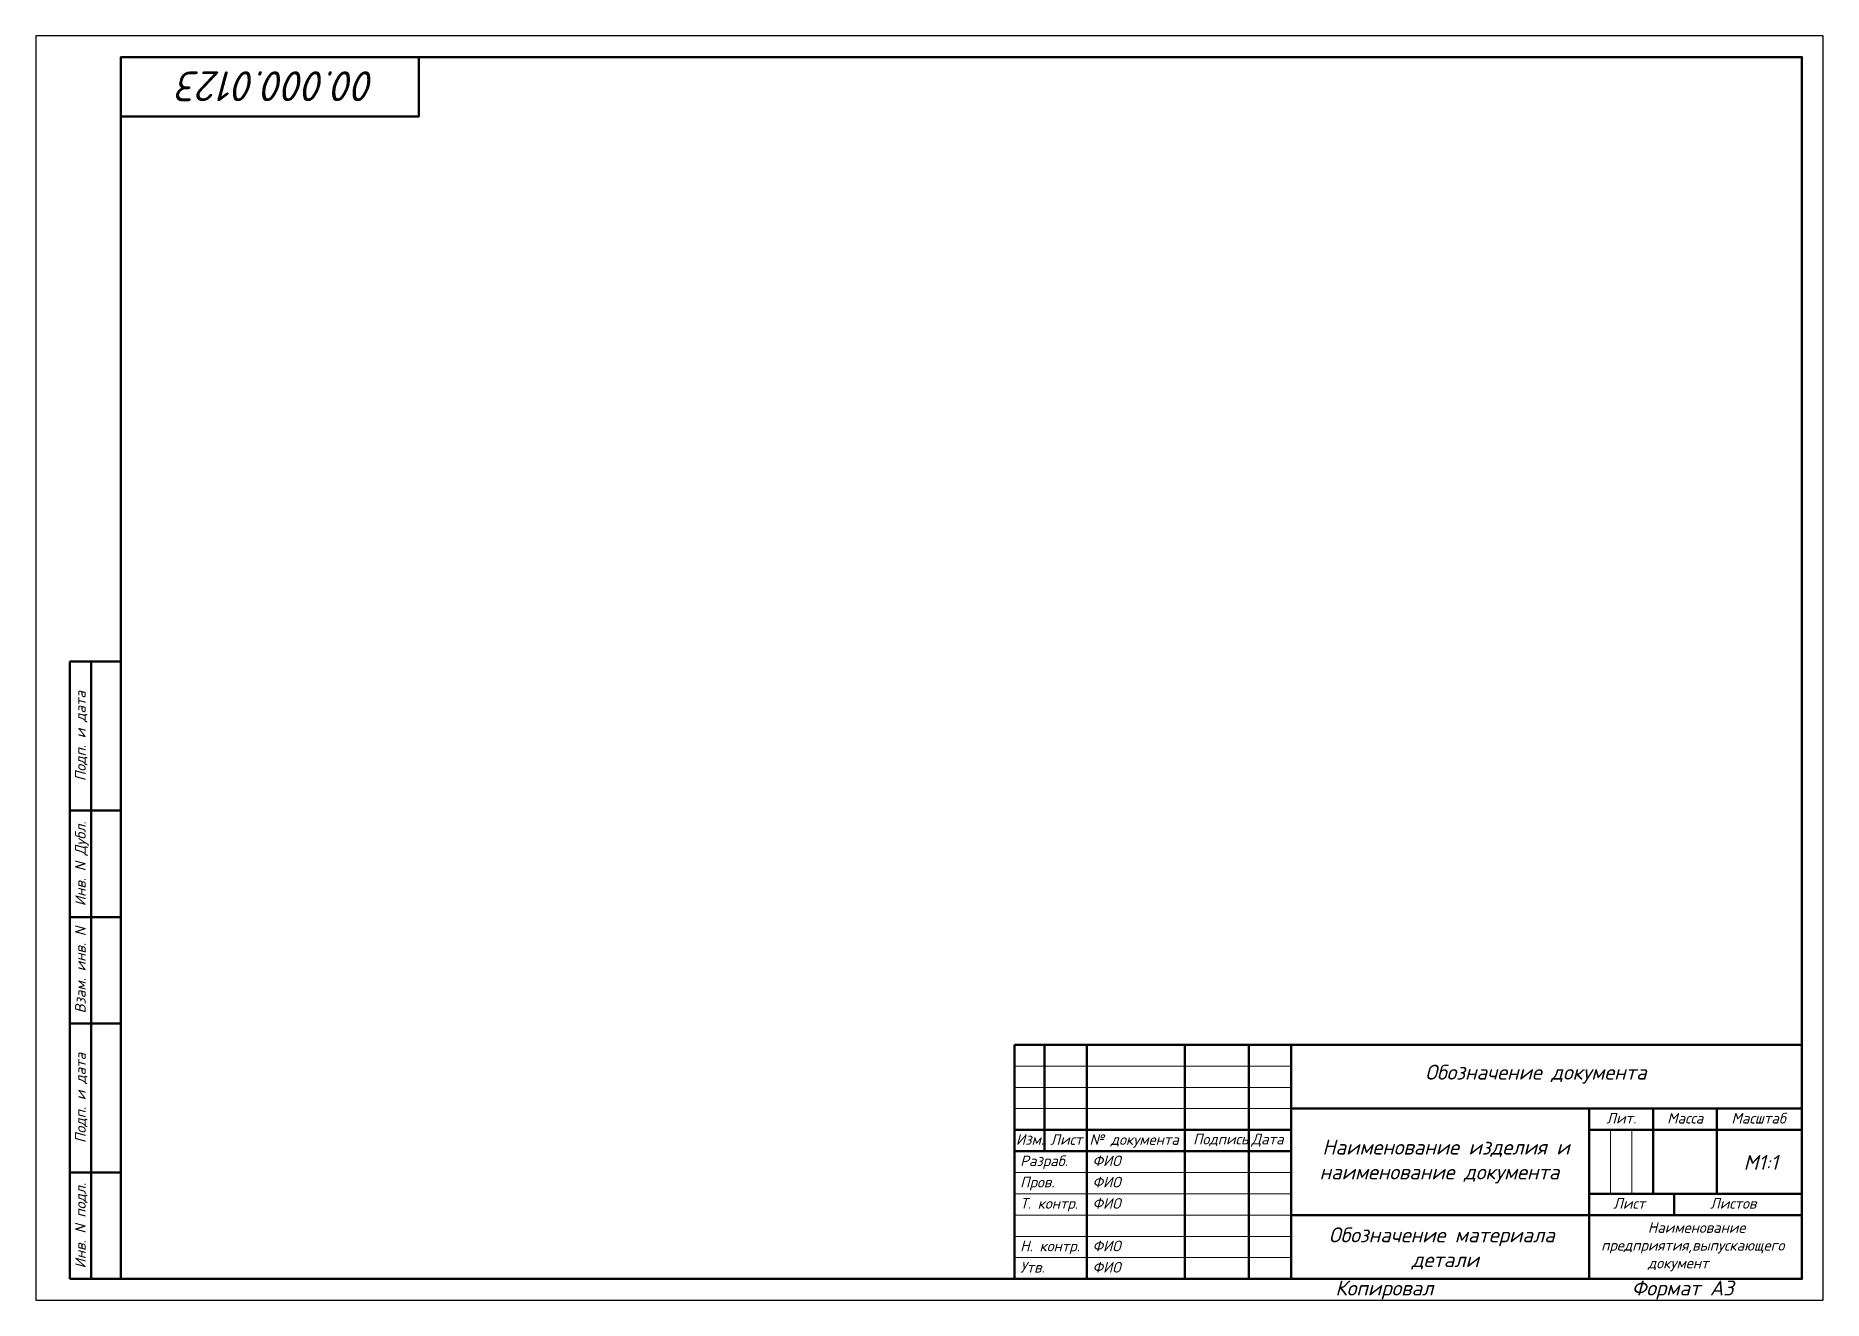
# Paper-space layout 'ISO A3 Title Block' of a CAD drawing. Header units: millimetres. Extents: x 0 to 420, y 0 to 297.
import ezdxf
from ezdxf.enums import TextEntityAlignment as Align

# ---------------------------------------------------------------- set-up
doc = ezdxf.new("R2010")
doc.units = ezdxf.units.MM
doc.styles.add('ЕСКД', font='ISOCPEUI.TTF')

psp = doc.layouts.new('ISO A3 Title Block')

# ---------------------------------------------------------------- linework, layer by layer
at = {"lineweight": 50, "ltscale": 6}
for p, q in [((19.66, 291.89), (19.66, 277.89)), ((89.66, 277.89), (89.66, 291.89)), ((19.66, 277.89), (89.66, 277.89))]:
    psp.add_line(p, q, dxfattribs=at)
at = {"linetype": 'Continuous', "lineweight": 50, "ltscale": 50}
for p, q in [((19.66, 4.89), (19.66, 154.89)), ((7.66, 4.89), (7.66, 149.89)), ((7.66, 149.89), (19.66, 149.89)), ((12.66, 4.89), (12.66, 149.89)), ((7.66, 114.89), (19.66, 114.89)), ((7.66, 89.89), (19.66, 89.89)), ((19.66, 89.89), (7.66, 89.89)), ((7.66, 64.89), (19.66, 64.89)), ((7.66, 29.89), (19.66, 29.89)), ((19.66, 4.89), (7.66, 4.89))]:
    psp.add_line(p, q, dxfattribs=at)
at = {"lineweight": 50}
for p, q in [((19.66, 4.89), (19.66, 59.89)), ((19.66, 59.89), (19.66, 4.89)), ((19.66, 4.89), (19.66, 59.89)), ((19.66, 4.89), (19.66, 59.89)), ((19.66, 59.89), (19.66, 4.89)), ((19.66, 4.89), (19.66, 59.89)), ((229.66, 4.89), (229.66, 59.89)), ((229.66, 59.89), (414.66, 59.89)), ((414.66, 59.89), (229.66, 59.89)), ((229.66, 59.89), (229.66, 4.89)), ((229.66, 4.89), (229.66, 59.89)), ((229.66, 4.89), (229.66, 59.89)), ((229.66, 59.89), (414.66, 59.89)), ((414.66, 59.89), (229.66, 59.89)), ((229.66, 59.89), (229.66, 4.89)), ((229.66, 4.89), (229.66, 59.89)), ((236.66, 59.89), (236.66, 34.89)), ((236.66, 59.89), (236.66, 34.89)), ((246.66, 59.89), (246.66, 4.89)), ((246.66, 59.89), (246.66, 4.89)), ((269.66, 4.89), (269.66, 59.89)), ((269.66, 4.89), (269.66, 59.89)), ((269.66, 59.89), (269.66, 39.89)), ((269.66, 59.89), (269.66, 39.89)), ((284.66, 59.89), (284.66, 4.89)), ((284.66, 59.89), (284.66, 4.89)), ((294.66, 4.89), (294.66, 59.89)), ((294.66, 4.89), (294.66, 59.89)), ((414.66, 59.89), (414.66, 4.89)), ((414.66, 4.89), (414.66, 59.89)), ((414.66, 59.89), (414.66, 4.89)), ((414.66, 4.89), (414.66, 59.89)), ((294.66, 54.89), (294.66, 49.89)), ((294.66, 44.89), (414.66, 44.89)), ((294.66, 44.89), (414.66, 44.89)), ((364.66, 44.89), (364.66, 4.89)), ((364.66, 44.89), (364.66, 4.89)), ((379.66, 44.89), (379.66, 24.89)), ((379.66, 44.89), (379.66, 24.89)), ((394.66, 44.89), (394.66, 24.89)), ((229.66, 39.89), (294.66, 39.89)), ((364.66, 39.89), (364.66, 41.39)), ((364.66, 39.89), (414.66, 39.89)), ((364.66, 39.89), (414.66, 39.89)), ((291.85, 34.89), (229.66, 34.89)), ((229.66, 34.89), (294.66, 34.89)), ((291.85, 34.89), (229.66, 34.89)), ((229.66, 34.89), (294.66, 34.89)), ((364.66, 24.89), (414.66, 24.89)), ((364.66, 24.89), (414.66, 24.89)), ((384.66, 24.89), (384.66, 19.89)), ((384.66, 24.89), (384.66, 19.89)), ((294.66, 19.89), (414.66, 19.89)), ((294.66, 19.89), (414.66, 19.89)), ((414.66, 4.89), (229.66, 4.89)), ((229.66, 4.89), (414.66, 4.89)), ((414.66, 4.89), (229.66, 4.89)), ((229.66, 4.89), (414.66, 4.89))]:
    psp.add_line(p, q, dxfattribs=at)
at = {"lineweight": 40}
for p, q in [((269.66, 59.89), (284.66, 59.89)), ((269.66, 59.89), (284.66, 59.89)), ((284.66, 4.89), (294.66, 4.89)), ((284.66, 4.89), (294.66, 4.89))]:
    psp.add_line(p, q, dxfattribs=at)
at = {"lineweight": 9}
for p, q in [((229.66, 54.89), (291.85, 54.89)), ((229.66, 54.89), (294.66, 54.89)), ((229.66, 49.89), (294.66, 49.89)), ((229.66, 49.89), (294.66, 49.89)), ((229.66, 44.89), (294.66, 44.89)), ((229.66, 44.89), (294.66, 44.89)), ((229.66, 29.89), (294.66, 29.89)), ((229.66, 29.89), (294.66, 29.89)), ((229.66, 24.89), (294.66, 24.89)), ((294.66, 24.89), (229.66, 24.89)), ((229.66, 24.89), (294.66, 24.89)), ((294.66, 24.89), (229.66, 24.89)), ((229.66, 19.89), (294.66, 19.89)), ((229.66, 14.89), (294.66, 14.89)), ((291.85, 14.89), (229.66, 14.89)), ((229.66, 14.89), (294.66, 14.89)), ((291.85, 14.89), (229.66, 14.89)), ((294.66, 9.89), (229.66, 9.89)), ((294.66, 9.89), (229.66, 9.89))]:
    psp.add_line(p, q, dxfattribs=at)
for p, q in [((294.66, 54.89), (294.66, 56.39)), ((294.66, 49.89), (294.66, 44.89))]:
    psp.add_line(p, q)
at = {"lineweight": 30}
psp.add_line((294.66, 49.89), (294.66, 44.89), dxfattribs=at)
at = {"linetype": 'ByBlock', "lineweight": -2}
for p, q in [((294.66, 44.89), (414.66, 44.89)), ((379.66, 44.89), (396.66, 44.89)), ((379.66, 44.89), (396.66, 44.89)), ((394.66, 44.89), (394.66, 24.89))]:
    psp.add_line(p, q, dxfattribs=at)
at = {"color": 7, "lineweight": 20}
for p, q in [((369.66, 39.89), (369.66, 24.89)), ((374.66, 24.89), (374.66, 39.89))]:
    psp.add_line(p, q, dxfattribs=at)
at = {"color": 7, "lineweight": 30}
psp.add_lwpolyline([(-0.34, -0.11), (419.66, -0.11), (419.66, 296.89), (-0.34, 296.89)], close=True, dxfattribs=at)
at = {"color": 7, "lineweight": 50}
for points in [[(19.66, 4.89), (414.66, 4.89), (414.66, 291.89), (19.66, 291.89)], [(19.66, 291.89), (89.66, 291.89), (89.66, 277.89), (19.66, 277.89)]]:
    psp.add_lwpolyline(points, close=True, dxfattribs=at)

# ---------------------------------------------------------------- texts
at = {"linetype": 'ByBlock', "lineweight": 50, "style": 'ЕСКД'}
for s, p in [('Подп. и дата', (10.16, 132.39)), ('Инв. N Дубл.', (10.16, 102.39)), ('Взам. инв. N', (10.16, 77.39)), ('Подп. и дата', (10.16, 47.39)), ('Инв. N подл.', (10.16, 17.39))]:
    psp.add_text(s, height=2.5, rotation=90, dxfattribs=at).set_placement(p, align=Align.MIDDLE_CENTER)
at = {"linetype": 'ByBlock', "lineweight": -2, "style": 'ЕСКД'}
for s, p in [('Лит.', (368.69, 41.39)), ('Масса', (382.98, 41.39)), ('Масштаб', (398.08, 41.39)), ('Лист', (370.3, 21.39)), ('Листов', (393.07, 21.39))]:
    psp.add_text(s, height=2.5, dxfattribs=at).set_placement(p)
at = {"insert": (79.54, 281.53), "char_height": 7, "attachment_point": 1, "rotation": 180, "style": 'ЕСКД'}
psp.add_mtext('00.000.0123', dxfattribs=at)
at = {"linetype": 'ByBlock', "lineweight": 13, "attachment_point": 1, "style": 'ЕСКД'}
for s, insert, char_height, width in [('\\pi2.4195;Обозначение документа', (323.71, 55.2), 3.5, 59.0307), ('Изм.', (229.96, 38.89), 2.5, 19.0995), ('Лист', (238.06, 38.88), 2.5, 19.0995), ('№ документа', (247.25, 38.88), 2.5, 23.4587), ('Разраб.', (230.96, 33.88), 2.5, 23.4587), ('ФИО', (247.96, 33.88), 2.5, 23.4587), ('\\pi1.4239;Наименование изделия и \\P\\pi0.77427;наименование документа', (300.53, 37.6), 3.5, 59.0307), ('Пров.', (230.96, 28.88), 2.5, 23.4587), ('ФИО', (247.96, 28.88), 2.5, 23.4587), ('Т. контр.', (230.96, 23.88), 2.5, 23.4587), ('ФИО', (247.96, 23.88), 2.5, 23.4587), ('\\pi1.3025;Обозначение материала \\P\\pi20.771;детали ', (302.18, 16.99), 3.5, 57.5179), ('\\pi11.449;{\\H1.25x;Наименование \\P\\pi0.48762;предприятия,выпускающего \\P\\pi15.243;документ} ', (366.99, 18.21), 2, 45.4393), ('Н. контр.', (230.96, 13.88), 2.5, 23.4587), ('ФИО', (247.96, 13.88), 2.5, 23.4587), ('Утв.', (230.96, 8.88), 2.5, 23.4587), ('ФИО', (247.96, 8.88), 2.5, 23.4587), ('\\pi13.479;Копировал', (291.53, 4.5), 3.5, 50.3453), ('\\pi12.533;Формат А3', (362.1, 4.5), 3.5, 50.3453)]:
    psp.add_mtext(s, dxfattribs=dict(at, insert=insert, char_height=char_height, width=width))
at = {"linetype": 'ByBlock', "lineweight": -2, "char_height": 2.5, "width": 19.0995, "attachment_point": 1, "style": 'ЕСКД'}
for s, insert in [('Подпись', (271.59, 38.98)), ('Дата', (285.32, 38.98))]:
    psp.add_mtext(s, dxfattribs=dict(at, insert=insert))
at = {"insert": (319.48, 34.01), "char_height": 3.5, "width": 171.5251, "attachment_point": 1, "style": 'ЕСКД'}
psp.add_mtext('\\pi81.462;М1:1', dxfattribs=at)

doc.saveas('drawing.dxf')
